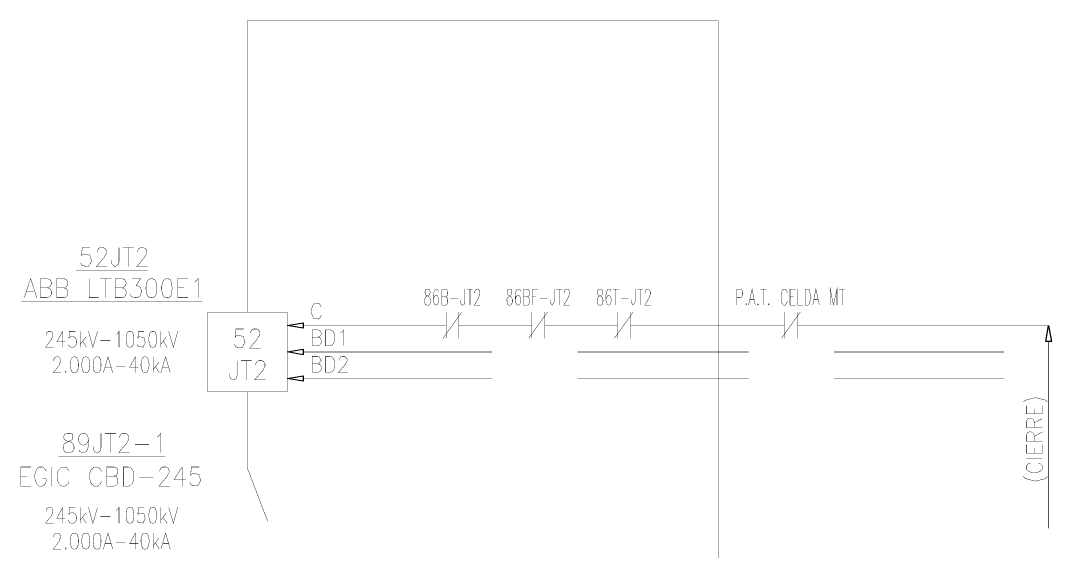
# Model space of a CAD drawing. Header units: millimetres. Extents: x -1355 to 3509, y -1443 to -567.
# Drawn here: x 3191.7 to 3310.4, y -808.6 to -747.5 of the extents above; entities that cross this region are included whole.
import ezdxf

# ---------------------------------------------------------------- set-up
doc = ezdxf.new("R2010")
doc.units = ezdxf.units.MM

msp = doc.modelspace()

# ---------------------------------------------------------------- linework, layer by layer
at = {"color": 0, "const_width": 0.045}
for points in [[(3271.99, -747.49), (3217.8, -747.49)], [(3217.8, -747.49), (3217.8, -772.27)], [(3271.99, -747.49), (3271.99, -954.93)], [(3217.8, -781.05), (3217.8, -772.27)], [(3199.69, -773.62), (3198.79, -773.62), (3198.7, -774.56), (3198.79, -774.43), (3198.96, -774.35), (3199.65, -774.47), (3199.86, -775.16), (3199.52, -775.77), (3198.84, -775.72), (3198.7, -775.6), (3198.61, -775.37)], [(3200.5, -774.16), (3200.5, -774.02), (3200.59, -773.84), (3200.68, -773.71), (3200.86, -773.62), (3201.22, -773.62), (3201.4, -773.71), (3201.49, -773.84), (3201.58, -774.02), (3201.58, -774.25), (3201.49, -774.43), (3201.31, -774.74), (3200.41, -775.83), (3201.67, -775.83)], [(3203.02, -773.62), (3203.02, -775.29), (3203, -775.44), (3202.57, -775.83), (3202.14, -775.44), (3202.12, -775.29), (3202.12, -775.06)], [(3203.43, -773.62), (3204.69, -773.62)], [(3204.06, -773.62), (3204.06, -775.83)], [(3205.14, -774.16), (3205.14, -774.02), (3205.23, -773.84), (3205.32, -773.71), (3205.5, -773.62), (3205.86, -773.62), (3206.04, -773.71), (3206.13, -773.84), (3206.22, -774.02), (3206.22, -774.25), (3206.13, -774.43), (3205.95, -774.74), (3205.05, -775.83), (3206.31, -775.83)], [(3192.12, -779.38), (3192.84, -777.18), (3193.56, -779.38)], [(3193.97, -779.38), (3193.97, -777.18), (3194.78, -777.18), (3195.05, -777.31), (3195.14, -777.4), (3195.23, -777.63), (3195.23, -777.81), (3195.14, -778.03), (3195.05, -778.12), (3194.78, -778.26), (3193.97, -778.26)], [(3195.86, -779.38), (3195.86, -777.18), (3196.67, -777.18), (3196.94, -777.31), (3197.03, -777.4), (3197.12, -777.63), (3197.12, -777.81), (3197.03, -778.03), (3196.94, -778.12), (3196.67, -778.26), (3195.86, -778.26)], [(3198.07, -776.28), (3206.31, -776.28)], [(3199.6, -777.18), (3199.6, -779.38), (3200.68, -779.38)], [(3200.86, -777.18), (3202.12, -777.18)], [(3201.49, -777.18), (3201.49, -779.38)], [(3202.57, -779.38), (3202.57, -777.18), (3203.38, -777.18), (3203.65, -777.31), (3203.74, -777.4), (3203.83, -777.63), (3203.83, -777.81), (3203.74, -778.03), (3203.65, -778.12), (3203.38, -778.26), (3202.57, -778.26)], [(3204.51, -777.18), (3205.5, -777.18), (3204.96, -778.03), (3205.23, -778.03), (3205.41, -778.12), (3205.5, -778.26), (3205.59, -778.57), (3205.59, -778.75), (3205.5, -779.07), (3205.32, -779.29), (3205.05, -779.38), (3204.78, -779.38), (3204.51, -779.29), (3204.42, -779.2), (3204.33, -778.98)], [(3209.78, -779.38), (3209.78, -777.18), (3210.95, -777.18)], [(3211.67, -777.63), (3211.85, -777.49), (3212.12, -777.18), (3212.12, -779.38)], [(3194.78, -778.26), (3195.05, -778.35), (3195.14, -778.44), (3195.23, -778.66), (3195.23, -778.98), (3195.14, -779.2), (3195.05, -779.29), (3194.78, -779.38), (3193.97, -779.38)], [(3196.67, -778.26), (3196.94, -778.35), (3197.03, -778.44), (3197.12, -778.66), (3197.12, -778.98), (3197.03, -779.2), (3196.94, -779.29), (3196.67, -779.38), (3195.86, -779.38)], [(3203.38, -778.26), (3203.65, -778.35), (3203.74, -778.44), (3203.83, -778.66), (3203.83, -778.98), (3203.74, -779.2), (3203.65, -779.29), (3203.38, -779.38), (3202.57, -779.38)], [(3209.78, -778.26), (3210.5, -778.26)], [(3239.78, -778.66), (3239.73, -778.48), (3239.6, -778.39), (3239.51, -778.39), (3239.37, -778.48), (3239.28, -778.75), (3239.24, -779.2), (3239.24, -779.61), (3239.28, -779.97), (3239.37, -780.15), (3239.51, -780.24), (3239.56, -780.24), (3239.69, -780.15), (3239.78, -779.97), (3239.83, -779.7), (3239.83, -779.61), (3239.78, -779.38), (3239.69, -779.2), (3239.56, -779.11), (3239.51, -779.11), (3239.37, -779.2), (3239.28, -779.38), (3239.24, -779.61)], [(3240.19, -780.24), (3240.19, -778.39), (3240.63, -778.39), (3240.77, -778.48), (3240.82, -778.57), (3240.86, -778.75), (3240.86, -778.93), (3240.82, -779.11), (3240.77, -779.2), (3240.63, -779.29), (3240.19, -779.29)], [(3242.84, -778.39), (3242.84, -779.79), (3242.8, -780.06), (3242.75, -780.15), (3242.62, -780.24), (3242.53, -780.24), (3242.44, -780.15), (3242.39, -780.06), (3242.35, -779.79), (3242.35, -779.61)], [(3243.07, -778.39), (3243.74, -778.39)], [(3243.43, -778.39), (3243.43, -780.24)], [(3243.97, -778.84), (3243.97, -778.75), (3244.01, -778.57), (3244.06, -778.48), (3244.19, -778.39), (3244.37, -778.39), (3244.46, -778.48), (3244.51, -778.57), (3244.55, -778.75), (3244.55, -778.93), (3244.51, -779.11), (3244.42, -779.38), (3243.92, -780.24), (3244.6, -780.24)], [(3249.24, -778.66), (3249.19, -778.48), (3249.06, -778.39), (3248.92, -778.39), (3248.79, -778.48), (3248.7, -778.75), (3248.65, -779.2), (3248.65, -779.61), (3248.7, -779.97), (3248.79, -780.15), (3248.92, -780.24), (3249.01, -780.24), (3249.15, -780.15), (3249.24, -779.97), (3249.28, -779.7), (3249.28, -779.61), (3249.24, -779.38), (3249.15, -779.2), (3249.01, -779.11), (3248.92, -779.11), (3248.79, -779.2), (3248.7, -779.38), (3248.65, -779.61)], [(3249.6, -780.24), (3249.6, -778.39), (3250.05, -778.39), (3250.18, -778.48), (3250.23, -778.57), (3250.27, -778.75), (3250.27, -778.93), (3250.23, -779.11), (3250.18, -779.2), (3250.05, -779.29), (3249.6, -779.29)], [(3250.63, -780.24), (3250.63, -778.39), (3251.27, -778.39)], [(3253.11, -778.39), (3253.11, -779.79), (3253.11, -779.91), (3252.89, -780.25), (3252.66, -779.91), (3252.66, -779.79), (3252.66, -779.61)], [(3253.38, -778.39), (3254.06, -778.39)], [(3253.7, -778.39), (3253.7, -780.24)], [(3254.28, -778.84), (3254.28, -778.75), (3254.33, -778.57), (3254.37, -778.48), (3254.46, -778.39), (3254.69, -778.39), (3254.78, -778.48), (3254.83, -778.57), (3254.87, -778.75), (3254.87, -778.93), (3254.83, -779.11), (3254.73, -779.38), (3254.24, -780.24), (3254.91, -780.24)], [(3259.64, -778.66), (3259.6, -778.48), (3259.46, -778.39), (3259.37, -778.39), (3259.24, -778.48), (3259.15, -778.75), (3259.06, -779.2), (3259.06, -779.61), (3259.15, -779.97), (3259.24, -780.15), (3259.37, -780.24), (3259.42, -780.24), (3259.55, -780.15), (3259.64, -779.97), (3259.69, -779.7), (3259.69, -779.61), (3259.64, -779.38), (3259.55, -779.2), (3259.42, -779.11), (3259.37, -779.11), (3259.24, -779.2), (3259.15, -779.38), (3259.06, -779.61)], [(3259.91, -778.39), (3260.59, -778.39)], [(3260.23, -778.39), (3260.23, -780.24)], [(3262.44, -778.39), (3262.44, -779.79), (3262.43, -779.91), (3262.21, -780.25), (3261.99, -779.91), (3261.99, -779.79), (3261.99, -779.61)], [(3262.71, -778.39), (3263.38, -778.39)], [(3263.02, -778.39), (3263.02, -780.24)], [(3263.61, -778.84), (3263.61, -778.75), (3263.65, -778.57), (3263.7, -778.48), (3263.79, -778.39), (3264.01, -778.39), (3264.1, -778.48), (3264.15, -778.57), (3264.19, -778.75), (3264.19, -778.93), (3264.15, -779.11), (3264.06, -779.38), (3263.56, -780.24), (3264.24, -780.24)], [(3274.15, -780.24), (3274.15, -778.39), (3274.6, -778.39), (3274.73, -778.48), (3274.78, -778.57), (3274.82, -778.75), (3274.82, -779.02), (3274.78, -779.2), (3274.73, -779.29), (3274.6, -779.38), (3274.15, -779.38)], [(3275.5, -780.24), (3275.91, -778.39), (3276.27, -780.24)], [(3276.85, -778.39), (3277.53, -778.39)], [(3277.21, -778.39), (3277.21, -780.24)], [(3279.96, -778.84), (3279.91, -778.66), (3279.78, -778.48), (3279.69, -778.39), (3279.51, -778.39), (3279.42, -778.48), (3279.33, -778.66), (3279.28, -778.84), (3279.24, -779.11), (3279.24, -779.56), (3279.28, -779.79), (3279.33, -779.97), (3279.42, -780.15), (3279.51, -780.24), (3279.69, -780.24), (3279.78, -780.15), (3279.91, -779.97), (3279.96, -779.79)], [(3280.27, -780.24), (3280.27, -778.39), (3280.91, -778.39)], [(3281.17, -778.39), (3281.17, -780.24), (3281.76, -780.24)], [(3282.89, -780.24), (3283.25, -778.39), (3283.65, -780.24)], [(3284.91, -780.24), (3284.91, -778.39), (3285.27, -780.24), (3285.68, -778.39), (3285.68, -780.24)], [(3285.91, -778.39), (3286.58, -778.39)], [(3286.27, -778.39), (3286.27, -780.24)], [(3192.39, -778.66), (3193.29, -778.66)], [(3209.78, -779.38), (3210.95, -779.38)], [(3240.63, -779.29), (3240.77, -779.38), (3240.82, -779.47), (3240.86, -779.61), (3240.86, -779.88), (3240.82, -780.06), (3240.77, -780.15), (3240.63, -780.24), (3240.19, -780.24)], [(3241.17, -779.47), (3242.08, -779.47)], [(3250.05, -779.29), (3250.18, -779.38), (3250.23, -779.47), (3250.27, -779.61), (3250.27, -779.88), (3250.23, -780.06), (3250.18, -780.15), (3250.05, -780.24), (3249.6, -780.24)], [(3250.63, -779.29), (3251, -779.29)], [(3251.49, -779.47), (3252.35, -779.47)], [(3260.81, -779.47), (3261.67, -779.47)], [(3275.63, -779.61), (3276.13, -779.61)], [(3280.27, -779.29), (3280.68, -779.29)], [(3283.02, -779.61), (3283.52, -779.61)], [(3191.76, -779.83), (3212.62, -779.83)], [(3226.31, -780.46), (3226.22, -780.29), (3226.09, -780.1), (3225.9, -780.01), (3225.63, -780.01), (3225.46, -780.1), (3225.32, -780.29), (3225.27, -780.46), (3225.19, -780.69), (3225.19, -781.14), (3225.21, -781.26), (3225.44, -781.76), (3225.96, -781.84), (3226.09, -781.77), (3226.22, -781.59), (3226.31, -781.41)], [(3280.27, -780.24), (3280.91, -780.24)], [(3242.48, -781.05), (3240.32, -784.07)], [(3240.68, -781.05), (3240.68, -784.07)], [(3242.12, -781.05), (3242.12, -784.07)], [(3252.35, -781.05), (3250.18, -784.07)], [(3250.54, -781.05), (3250.54, -784.07)], [(3252.03, -781.05), (3252.03, -784.07)], [(3262.21, -781.05), (3260.05, -784.07)], [(3260.41, -781.05), (3260.41, -784.07)], [(3261.9, -781.05), (3261.9, -784.07)], [(3281.45, -781.05), (3279.28, -784.07)], [(3279.64, -781.05), (3279.64, -784.07)], [(3281.13, -781.05), (3281.13, -784.07)], [(3202.71, -783.62), (3202.84, -783.53), (3203.02, -783.26), (3203.02, -785.1)], [(3217.39, -782.99), (3216.49, -782.99), (3216.4, -783.93), (3216.49, -783.8), (3216.65, -783.72), (3217.31, -783.83), (3217.53, -784.53), (3217.19, -785.15), (3216.54, -785.09), (3216.4, -784.97), (3216.31, -784.74)], [(3218.16, -783.48), (3218.16, -783.39), (3218.25, -783.17), (3218.34, -783.08), (3218.52, -782.99), (3218.88, -782.99), (3219.06, -783.08), (3219.15, -783.17), (3219.24, -783.39), (3219.24, -783.62), (3219.15, -783.8), (3218.97, -784.11), (3218.07, -785.2), (3219.33, -785.2)], [(3224.24, -782.58), (3240.68, -782.58)], [(3225.27, -784.92), (3225.27, -783.08), (3225.9, -783.08), (3226.13, -783.17), (3226.22, -783.26), (3226.31, -783.44), (3226.31, -783.57), (3226.22, -783.75), (3226.13, -783.84), (3225.9, -783.93), (3225.27, -783.93)], [(3228.52, -783.44), (3228.7, -783.35), (3228.88, -783.08), (3228.88, -784.92)], [(3250.54, -782.58), (3242.12, -782.58)], [(3252.03, -782.58), (3260.41, -782.58)], [(3261.9, -782.58), (3279.64, -782.58)], [(3281.13, -782.58), (3310.05, -782.58)], [(3194.64, -783.71), (3194.64, -783.62), (3194.69, -783.44), (3194.78, -783.35), (3194.91, -783.26), (3195.14, -783.26), (3195.28, -783.35), (3195.36, -783.44), (3195.41, -783.62), (3195.41, -783.8), (3195.36, -783.93), (3195.23, -784.2), (3194.55, -785.1), (3195.5, -785.1)], [(3196.54, -783.26), (3195.86, -784.47), (3196.85, -784.47)], [(3196.54, -783.26), (3196.54, -785.1)], [(3197.98, -783.26), (3197.3, -783.26), (3197.26, -784.02), (3197.3, -783.93), (3197.53, -783.89), (3197.71, -783.89), (3197.93, -783.93), (3198.07, -784.11), (3198.11, -784.38), (3198.11, -784.56), (3198.07, -784.83), (3197.93, -785.01), (3197.71, -785.1), (3197.53, -785.1), (3197.3, -785.01), (3197.26, -784.92), (3197.21, -784.74)], [(3198.56, -783.26), (3198.56, -785.1)], [(3199.24, -783.89), (3198.56, -784.74)], [(3198.83, -784.38), (3199.28, -785.1)], [(3199.51, -783.26), (3200.01, -785.1), (3200.55, -783.26)], [(3200.86, -784.3), (3202.03, -784.3)], [(3205.91, -783.26), (3205.28, -783.26), (3205.19, -784.02), (3205.28, -783.93), (3205.41, -783.88), (3205.91, -784), (3206.05, -784.58), (3205.78, -785.08), (3205.28, -785.02), (3205.19, -784.92), (3205.14, -784.74)], [(3207.84, -783.26), (3207.84, -785.1)], [(3208.47, -783.89), (3207.84, -784.74)], [(3208.11, -784.38), (3208.56, -785.1)], [(3208.74, -783.26), (3209.28, -785.1), (3209.78, -783.26)], [(3225.9, -783.93), (3226.13, -784.02), (3226.22, -784.11), (3226.31, -784.3), (3226.31, -784.56), (3226.22, -784.74), (3226.13, -784.83), (3225.9, -784.92), (3225.27, -784.92)], [(3310.05, -784.43), (3310.05, -805.96)], [(3195.5, -786.64), (3195.5, -786.55), (3195.64, -786.27), (3195.77, -786.19), (3196.04, -786.19), (3196.18, -786.27), (3196.31, -786.55), (3196.31, -786.73), (3196.22, -786.9), (3196.13, -787.18), (3195.45, -788.03), (3196.35, -788.03)], [(3201.22, -788.03), (3201.76, -786.19), (3202.3, -788.03)], [(3204.91, -786.19), (3204.24, -787.4), (3205.23, -787.4)], [(3204.91, -786.19), (3204.91, -788.03)], [(3206.94, -786.19), (3206.94, -788.03)], [(3207.84, -788.03), (3208.38, -786.19), (3208.92, -788.03)], [(3216.63, -786.64), (3216.63, -788.3), (3216.54, -788.62), (3216.45, -788.75), (3216.26, -788.84), (3216.09, -788.84), (3215.91, -788.75), (3215.82, -788.62), (3215.73, -788.3), (3215.73, -788.12)], [(3217.08, -786.64), (3218.29, -786.64)], [(3217.66, -786.64), (3217.66, -788.84)], [(3218.74, -787.18), (3218.74, -787.04), (3218.83, -786.86), (3218.92, -786.73), (3219.1, -786.64), (3219.46, -786.64), (3219.64, -786.73), (3219.73, -786.86), (3219.83, -787.04), (3219.83, -787.27), (3219.73, -787.49), (3219.55, -787.81), (3218.65, -788.84), (3219.92, -788.84)], [(3224.24, -785.64), (3246, -785.64)], [(3225.27, -787.99), (3225.27, -786.14), (3225.9, -786.14), (3226.02, -786.17), (3226.32, -786.57), (3226.02, -786.97), (3225.9, -787), (3225.27, -787)], [(3228.38, -786.59), (3228.38, -786.5), (3228.52, -786.23), (3228.7, -786.14), (3228.97, -786.14), (3229.1, -786.23), (3229.19, -786.32), (3229.28, -786.5), (3229.28, -786.68), (3229.19, -786.82), (3229.06, -787.09), (3228.29, -787.99), (3229.33, -787.99)], [(3255.81, -785.64), (3275.5, -785.64)], [(3285.32, -785.64), (3304.96, -785.64)], [(3201.45, -787.4), (3202.08, -787.4)], [(3202.62, -787.27), (3203.79, -787.27)], [(3207.62, -786.82), (3206.94, -787.67)], [(3207.21, -787.31), (3207.66, -788.03)], [(3208.07, -787.4), (3208.7, -787.4)], [(3225.9, -787), (3226.13, -787.09), (3226.22, -787.18), (3226.31, -787.36), (3226.31, -787.63), (3226.22, -787.81), (3226.13, -787.9), (3225.9, -787.99), (3225.27, -787.99)], [(3224.24, -788.71), (3246, -788.71)], [(3255.81, -788.71), (3275.5, -788.71)], [(3285.32, -788.71), (3304.96, -788.71)], [(3217.8, -790.24), (3217.8, -799.02)], [(3307.12, -791.41), (3307.3, -791.27), (3307.48, -791.15), (3308.54, -790.9), (3309.6, -791.15), (3309.78, -791.27), (3309.91, -791.41)], [(3309.33, -792.76), (3307.48, -792.76), (3307.48, -791.82)], [(3308.38, -792.76), (3308.38, -792.18)], [(3309.33, -792.76), (3309.33, -791.82)], [(3309.33, -794.34), (3307.48, -794.34), (3307.48, -793.66), (3307.57, -793.44), (3307.66, -793.35), (3307.84, -793.3), (3308.02, -793.3), (3308.2, -793.35), (3308.29, -793.44), (3308.38, -793.66), (3308.38, -794.34)], [(3308.38, -793.8), (3309.33, -793.3)], [(3199.51, -795.74), (3199.42, -796.05), (3199.24, -796.28), (3198.97, -796.37), (3198.88, -796.37), (3198.61, -796.28), (3198.43, -796.05), (3198.34, -795.74), (3198.34, -795.64), (3198.43, -795.33), (3198.61, -795.1), (3198.88, -795.01), (3198.97, -795.01), (3199.24, -795.1), (3199.42, -795.33), (3199.51, -795.74), (3199.51, -796.28), (3199.42, -796.82), (3199.24, -797.13), (3198.97, -797.22), (3198.79, -797.22), (3198.52, -797.13), (3198.43, -796.9)], [(3200.95, -795.01), (3200.95, -796.68), (3200.86, -797), (3200.77, -797.13), (3200.59, -797.22), (3200.41, -797.22), (3200.23, -797.13), (3200.14, -797), (3200.05, -796.68), (3200.05, -796.5)], [(3201.4, -795.01), (3202.66, -795.01)], [(3202.03, -795.01), (3202.03, -797.22)], [(3203.07, -795.56), (3203.07, -795.42), (3203.16, -795.24), (3203.25, -795.1), (3203.43, -795.01), (3203.79, -795.01), (3203.97, -795.1), (3204.06, -795.24), (3204.15, -795.42), (3204.15, -795.64), (3204.06, -795.87), (3203.88, -796.19), (3202.98, -797.22), (3204.24, -797.22)], [(3207.39, -795.42), (3207.57, -795.33), (3207.84, -795.01), (3207.84, -797.22)], [(3309.33, -795.91), (3307.48, -795.91), (3307.48, -795.24), (3307.57, -795.01), (3307.66, -794.93), (3307.84, -794.84), (3308.02, -794.84), (3308.2, -794.93), (3308.29, -795.01), (3308.38, -795.24), (3308.38, -795.91)], [(3308.38, -795.37), (3309.33, -794.84)], [(3204.87, -796.28), (3206.49, -796.28)], [(3309.33, -797.31), (3307.48, -797.31), (3307.48, -796.32)], [(3308.38, -797.31), (3308.38, -796.73)], [(3309.33, -797.31), (3309.33, -796.32)], [(3196.04, -797.67), (3208.34, -797.67)], [(3307.48, -797.9), (3309.33, -797.9)], [(3307.93, -798.44), (3307.75, -798.48), (3307.57, -798.66), (3307.48, -798.8), (3307.48, -799.11), (3307.57, -799.25), (3307.75, -799.38), (3307.93, -799.47), (3308.2, -799.52), (3308.61, -799.52), (3308.88, -799.47), (3309.06, -799.38), (3309.24, -799.25), (3309.33, -799.11), (3309.33, -798.8), (3309.24, -798.66), (3309.06, -798.48), (3308.88, -798.44)], [(3191.72, -801.1), (3191.72, -798.89), (3192.89, -798.89)], [(3194.64, -799.38), (3194.55, -799.2), (3194.37, -798.98), (3194.19, -798.89), (3193.83, -798.89), (3193.7, -798.98), (3193.52, -799.2), (3193.43, -799.38), (3193.34, -799.7), (3193.34, -800.24), (3193.43, -800.56), (3193.52, -800.78), (3193.83, -801.1), (3194.19, -801.1), (3194.37, -800.96), (3194.55, -800.78), (3194.64, -800.56), (3194.64, -800.24), (3194.19, -800.24)], [(3195.28, -798.89), (3195.28, -801.1)], [(3197.26, -799.38), (3197.17, -799.2), (3196.99, -798.98), (3196.87, -798.91), (3196.39, -798.91), (3196.04, -799.27), (3195.99, -799.38), (3195.91, -799.7), (3195.91, -800.24), (3195.99, -800.56), (3196.08, -800.78), (3196.27, -800.96), (3196.45, -801.1), (3196.81, -801.1), (3196.99, -800.96), (3197.17, -800.78), (3197.26, -800.56)], [(3200.99, -799.38), (3200.91, -799.2), (3200.72, -798.98), (3200.61, -798.91), (3200.13, -798.91), (3199.77, -799.27), (3199.73, -799.38), (3199.65, -799.7), (3199.65, -800.24), (3199.73, -800.56), (3199.82, -800.78), (3200, -800.96), (3200.18, -801.1), (3200.55, -801.1), (3200.72, -800.96), (3200.91, -800.78), (3200.99, -800.56)], [(3201.62, -801.1), (3201.62, -798.89), (3202.44, -798.89), (3202.71, -798.98), (3202.8, -799.07), (3202.89, -799.3), (3202.89, -799.52), (3202.8, -799.7), (3202.71, -799.84), (3202.44, -799.93), (3201.62, -799.93)], [(3207.71, -799.38), (3207.71, -799.3), (3207.8, -799.07), (3207.89, -798.98), (3208.07, -798.89), (3208.43, -798.89), (3208.61, -798.98), (3208.7, -799.07), (3208.79, -799.3), (3208.79, -799.52), (3208.7, -799.7), (3208.52, -800.01), (3207.62, -801.1), (3208.88, -801.1)], [(3210.28, -798.89), (3209.37, -800.33), (3210.72, -800.33)], [(3210.28, -798.89), (3210.28, -801.1)], [(3212.26, -798.89), (3211.35, -798.89), (3211.27, -799.84), (3211.35, -799.7), (3211.53, -799.62), (3212.21, -799.74), (3212.43, -800.43), (3212.09, -801.04), (3211.41, -800.99), (3211.27, -800.87), (3211.18, -800.64)], [(3217.8, -799.02), (3220.14, -805.15)], [(3191.72, -799.93), (3192.44, -799.93)], [(3202.44, -799.93), (3202.71, -800.01), (3202.8, -800.15), (3202.89, -800.33), (3202.89, -800.64), (3202.8, -800.87), (3202.71, -800.96), (3202.44, -801.1), (3201.62, -801.1)], [(3205.36, -800.15), (3206.99, -800.15)], [(3307.12, -799.97), (3307.3, -800.15), (3307.53, -800.27), (3308.54, -800.52), (3309.55, -800.27), (3309.78, -800.15), (3309.91, -799.97)], [(3191.72, -801.1), (3192.89, -801.1)], [(3194.64, -803.98), (3194.64, -803.89), (3194.69, -803.71), (3194.78, -803.62), (3194.91, -803.53), (3195.14, -803.53), (3195.28, -803.62), (3195.36, -803.71), (3195.41, -803.89), (3195.41, -804.07), (3195.36, -804.25), (3195.23, -804.52), (3194.55, -805.37), (3195.5, -805.37)], [(3196.54, -803.53), (3195.86, -804.79), (3196.85, -804.79)], [(3196.54, -803.53), (3196.54, -805.37)], [(3197.98, -803.53), (3197.3, -803.53), (3197.26, -804.34), (3197.3, -804.25), (3197.53, -804.16), (3197.71, -804.16), (3197.93, -804.25), (3198.07, -804.43), (3198.11, -804.7), (3198.11, -804.88), (3198.07, -805.1), (3197.93, -805.28), (3197.71, -805.37), (3197.53, -805.37), (3197.3, -805.28), (3197.26, -805.2), (3197.21, -805.01)], [(3198.56, -803.53), (3198.56, -805.37)], [(3199.24, -804.16), (3198.56, -805.01)], [(3199.51, -803.53), (3200.01, -805.37), (3200.55, -803.53)], [(3200.86, -804.61), (3202.03, -804.61)], [(3202.71, -803.89), (3202.84, -803.8), (3203.02, -803.53), (3203.02, -805.37)], [(3205.91, -803.53), (3205.28, -803.53), (3205.19, -804.34), (3205.28, -804.25), (3205.39, -804.19), (3205.89, -804.27), (3206.04, -804.83), (3205.79, -805.34), (3205.29, -805.29), (3205.19, -805.2), (3205.14, -805.01)], [(3207.84, -803.53), (3207.84, -805.37)], [(3208.47, -804.16), (3207.84, -805.01)], [(3208.74, -803.53), (3209.28, -805.37), (3209.78, -803.53)], [(3198.83, -804.7), (3199.28, -805.37)], [(3208.11, -804.7), (3208.56, -805.37)], [(3195.5, -806.91), (3195.5, -806.82), (3195.59, -806.68), (3195.64, -806.59), (3195.77, -806.5), (3196.04, -806.5), (3196.18, -806.59), (3196.22, -806.68), (3196.31, -806.82), (3196.31, -807), (3196.22, -807.18), (3196.13, -807.45), (3195.45, -808.35), (3196.35, -808.35)], [(3201.22, -808.35), (3201.76, -806.5), (3202.3, -808.35)], [(3204.91, -806.5), (3204.24, -807.72), (3205.23, -807.72)], [(3204.91, -806.5), (3204.91, -808.35)], [(3206.94, -806.5), (3206.94, -808.35)], [(3207.84, -808.35), (3208.38, -806.5), (3208.92, -808.35)], [(3201.45, -807.72), (3202.08, -807.72)], [(3202.62, -807.54), (3203.79, -807.54)], [(3207.62, -807.09), (3206.94, -807.99)], [(3207.21, -807.63), (3207.66, -808.35)], [(3208.07, -807.72), (3208.7, -807.72)]]:
    msp.add_lwpolyline(points, dxfattribs=at)
for points in [[(3206.67, -777.18), (3206.4, -777.31), (3206.22, -777.63), (3206.13, -778.12), (3206.13, -778.44), (3206.22, -778.98), (3206.4, -779.29), (3206.67, -779.38), (3206.85, -779.38), (3207.12, -779.29), (3207.3, -778.98), (3207.39, -778.44), (3207.39, -778.12), (3207.3, -777.63), (3207.12, -777.31), (3206.85, -777.18), (3206.67, -777.18)], [(3208.47, -777.18), (3208.2, -777.31), (3208.02, -777.63), (3207.93, -778.12), (3207.93, -778.44), (3208.02, -778.98), (3208.2, -779.29), (3208.47, -779.38), (3208.65, -779.38), (3208.92, -779.29), (3209, -779.17), (3209.15, -778.31), (3209, -777.44), (3208.92, -777.31), (3208.65, -777.18), (3208.47, -777.18)], [(3238.43, -778.39), (3238.29, -778.48), (3238.25, -778.66), (3238.25, -778.84), (3238.29, -779.02), (3238.38, -779.11), (3238.61, -779.2), (3238.74, -779.29), (3238.83, -779.47), (3238.88, -779.61), (3238.88, -779.88), (3238.83, -780.06), (3238.79, -780.15), (3238.65, -780.24), (3238.43, -780.24), (3238.29, -780.15), (3238.25, -780.06), (3238.2, -779.88), (3238.2, -779.61), (3238.25, -779.47), (3238.34, -779.29), (3238.47, -779.2), (3238.7, -779.11), (3238.79, -779.02), (3238.83, -778.84), (3238.83, -778.66), (3238.79, -778.48), (3238.65, -778.39), (3238.43, -778.39)], [(3247.89, -778.39), (3247.75, -778.48), (3247.71, -778.66), (3247.71, -778.84), (3247.75, -779.02), (3247.84, -779.11), (3248.02, -779.2), (3248.16, -779.29), (3248.25, -779.47), (3248.34, -779.61), (3248.34, -779.88), (3248.2, -780.15), (3248.07, -780.24), (3247.89, -780.24), (3247.75, -780.15), (3247.7, -780), (3247.68, -779.49), (3247.93, -779.22), (3248.21, -778.99), (3248.24, -778.6), (3248.2, -778.48), (3248.07, -778.39), (3247.89, -778.39)], [(3258.29, -778.39), (3258.16, -778.48), (3258.11, -778.66), (3258.11, -778.84), (3258.16, -779.02), (3258.25, -779.11), (3258.47, -779.2), (3258.61, -779.29), (3258.7, -779.47), (3258.74, -779.61), (3258.74, -779.88), (3258.7, -780.06), (3258.65, -780.15), (3258.52, -780.24), (3258.29, -780.24), (3258.16, -780.15), (3258.11, -780.06), (3258.07, -779.88), (3258.07, -779.61), (3258.11, -779.47), (3258.2, -779.29), (3258.34, -779.2), (3258.56, -779.11), (3258.65, -779.02), (3258.7, -778.84), (3258.7, -778.66), (3258.65, -778.48), (3258.52, -778.39), (3258.29, -778.39)], [(3282.03, -780.24), (3282.03, -778.39), (3282.35, -778.39), (3282.46, -778.45), (3282.7, -779.32), (3282.47, -780.18), (3282.35, -780.24), (3282.03, -780.24)], [(3275.23, -780.06), (3275.18, -780.15), (3275.23, -780.24), (3275.27, -780.15), (3275.23, -780.06)], [(3276.58, -780.06), (3276.54, -780.15), (3276.58, -780.24), (3276.63, -780.15), (3276.58, -780.06)], [(3277.84, -780.06), (3277.75, -780.15), (3277.84, -780.24), (3277.89, -780.15), (3277.84, -780.06)], [(3213.2, -781.05), (3213.2, -790.24), (3222.39, -790.24), (3222.39, -781.05), (3213.2, -781.05)], [(3226.81, -784.92), (3226.81, -783.08), (3227.35, -783.08), (3227.57, -783.17), (3227.71, -783.35), (3227.8, -783.53), (3227.84, -783.75), (3227.84, -784.2), (3227.8, -784.47), (3227.71, -784.65), (3227.57, -784.83), (3227.35, -784.92), (3226.81, -784.92)], [(3204.24, -783.26), (3204.01, -783.35), (3203.88, -783.62), (3203.83, -784.02), (3203.83, -784.3), (3203.88, -784.74), (3204.01, -785.01), (3204.24, -785.1), (3204.33, -785.1), (3204.55, -785.01), (3204.69, -784.74), (3204.73, -784.3), (3204.73, -784.02), (3204.69, -783.62), (3204.55, -783.35), (3204.33, -783.26), (3204.24, -783.26)], [(3206.85, -783.26), (3206.63, -783.35), (3206.54, -783.62), (3206.45, -784.02), (3206.45, -784.3), (3206.54, -784.74), (3206.63, -785.01), (3206.85, -785.1), (3206.99, -785.1), (3207.17, -785.01), (3207.24, -784.9), (3207.4, -784.18), (3207.24, -783.46), (3207.17, -783.35), (3206.99, -783.26), (3206.85, -783.26)], [(3197.8, -786.19), (3197.62, -786.27), (3197.48, -786.55), (3197.44, -787), (3197.44, -787.27), (3197.48, -787.67), (3197.62, -787.94), (3197.8, -788.03), (3197.93, -788.03), (3198.16, -787.94), (3198.29, -787.67), (3198.34, -787.27), (3198.34, -787), (3198.29, -786.55), (3198.16, -786.27), (3197.93, -786.19), (3197.8, -786.19)], [(3199.15, -786.19), (3198.92, -786.27), (3198.79, -786.55), (3198.74, -787), (3198.74, -787.27), (3198.79, -787.67), (3198.92, -787.94), (3199.15, -788.03), (3199.24, -788.03), (3199.46, -787.94), (3199.6, -787.67), (3199.65, -787.27), (3199.65, -787), (3199.6, -786.55), (3199.46, -786.27), (3199.24, -786.19), (3199.15, -786.19)], [(3200.45, -786.19), (3200.23, -786.27), (3200.09, -786.55), (3200.05, -787), (3200.05, -787.27), (3200.09, -787.67), (3200.23, -787.94), (3200.45, -788.03), (3200.59, -788.03), (3200.77, -787.94), (3200.91, -787.67), (3200.95, -787.27), (3200.95, -787), (3200.91, -786.55), (3200.77, -786.27), (3200.59, -786.19), (3200.45, -786.19)], [(3205.95, -786.19), (3205.77, -786.27), (3205.64, -786.55), (3205.55, -787), (3205.55, -787.27), (3205.64, -787.67), (3205.77, -787.94), (3205.95, -788.03), (3206.09, -788.03), (3206.27, -787.94), (3206.34, -787.83), (3206.5, -787.11), (3206.34, -786.39), (3206.27, -786.27), (3206.09, -786.19), (3205.95, -786.19)], [(3226.81, -787.99), (3226.81, -786.14), (3227.35, -786.14), (3227.57, -786.23), (3227.71, -786.41), (3227.8, -786.59), (3227.84, -786.82), (3227.84, -787.27), (3227.8, -787.54), (3227.71, -787.72), (3227.57, -787.9), (3227.35, -787.99), (3226.81, -787.99)], [(3196.9, -787.85), (3196.85, -787.94), (3196.9, -788.03), (3196.94, -787.94), (3196.9, -787.85)], [(3197.03, -795.01), (3196.76, -795.1), (3196.67, -795.33), (3196.67, -795.56), (3196.76, -795.74), (3196.94, -795.87), (3197.3, -795.96), (3197.57, -796.05), (3197.75, -796.28), (3197.84, -796.5), (3197.84, -796.82), (3197.75, -797), (3197.66, -797.13), (3197.39, -797.22), (3197.03, -797.22), (3196.76, -797.13), (3196.67, -796.96), (3196.62, -796.3), (3197.11, -795.98), (3197.66, -795.73), (3197.72, -795.23), (3197.66, -795.1), (3197.39, -795.01), (3197.03, -795.01)], [(3203.52, -801.1), (3203.52, -798.89), (3204.1, -798.89), (3204.37, -798.98), (3204.55, -799.2), (3204.65, -799.38), (3204.73, -799.7), (3204.73, -800.24), (3204.65, -800.56), (3204.55, -800.78), (3204.37, -800.96), (3204.1, -801.1), (3203.52, -801.1)], [(3204.24, -803.53), (3204.01, -803.62), (3203.88, -803.89), (3203.83, -804.34), (3203.83, -804.61), (3203.88, -805.01), (3204.01, -805.28), (3204.24, -805.37), (3204.33, -805.37), (3204.55, -805.28), (3204.69, -805.01), (3204.73, -804.61), (3204.73, -804.34), (3204.69, -803.89), (3204.55, -803.62), (3204.33, -803.53), (3204.24, -803.53)], [(3206.85, -803.53), (3206.63, -803.62), (3206.54, -803.89), (3206.45, -804.34), (3206.45, -804.61), (3206.54, -805.01), (3206.63, -805.28), (3206.85, -805.37), (3206.99, -805.37), (3207.17, -805.28), (3207.24, -805.17), (3207.4, -804.45), (3207.24, -803.74), (3207.17, -803.62), (3206.99, -803.53), (3206.85, -803.53)], [(3197.8, -806.5), (3197.62, -806.59), (3197.48, -806.82), (3197.44, -807.27), (3197.44, -807.54), (3197.48, -807.99), (3197.62, -808.26), (3197.8, -808.35), (3197.93, -808.35), (3198.16, -808.26), (3198.29, -807.99), (3198.34, -807.54), (3198.34, -807.27), (3198.29, -806.82), (3198.16, -806.59), (3197.93, -806.5), (3197.8, -806.5)], [(3199.15, -806.5), (3198.92, -806.59), (3198.79, -806.82), (3198.74, -807.27), (3198.74, -807.54), (3198.79, -807.99), (3198.92, -808.26), (3199.15, -808.35), (3199.24, -808.35), (3199.46, -808.26), (3199.6, -807.99), (3199.65, -807.54), (3199.65, -807.27), (3199.6, -806.82), (3199.46, -806.59), (3199.24, -806.5), (3199.15, -806.5)], [(3200.45, -806.5), (3200.23, -806.59), (3200.09, -806.82), (3200.05, -807.27), (3200.05, -807.54), (3200.09, -807.99), (3200.23, -808.26), (3200.45, -808.35), (3200.59, -808.35), (3200.77, -808.26), (3200.91, -807.99), (3200.95, -807.54), (3200.95, -807.27), (3200.91, -806.82), (3200.77, -806.59), (3200.59, -806.5), (3200.45, -806.5)], [(3205.95, -806.5), (3205.77, -806.59), (3205.64, -806.82), (3205.55, -807.27), (3205.55, -807.54), (3205.64, -807.99), (3205.77, -808.26), (3205.95, -808.35), (3206.09, -808.35), (3206.27, -808.26), (3206.4, -807.99), (3206.49, -807.54), (3206.49, -807.27), (3206.4, -806.82), (3206.27, -806.59), (3206.09, -806.5), (3205.95, -806.5)], [(3196.9, -808.17), (3196.85, -808.26), (3196.9, -808.35), (3196.94, -808.26), (3196.9, -808.17)]]:
    msp.add_lwpolyline(points, close=True, dxfattribs=at)
at = {"color": 0}
for points in [[(3224.24, -782.9), (3222.39, -782.58), (3224.24, -782.27)], [(3309.73, -784.43), (3310.05, -782.58), (3310.36, -784.43)], [(3224.24, -785.96), (3222.39, -785.64), (3224.24, -785.33)], [(3224.24, -789.02), (3222.39, -788.71), (3224.24, -788.39)]]:
    msp.add_lwpolyline(points, close=True, dxfattribs=at)

doc.saveas('drawing.dxf')
